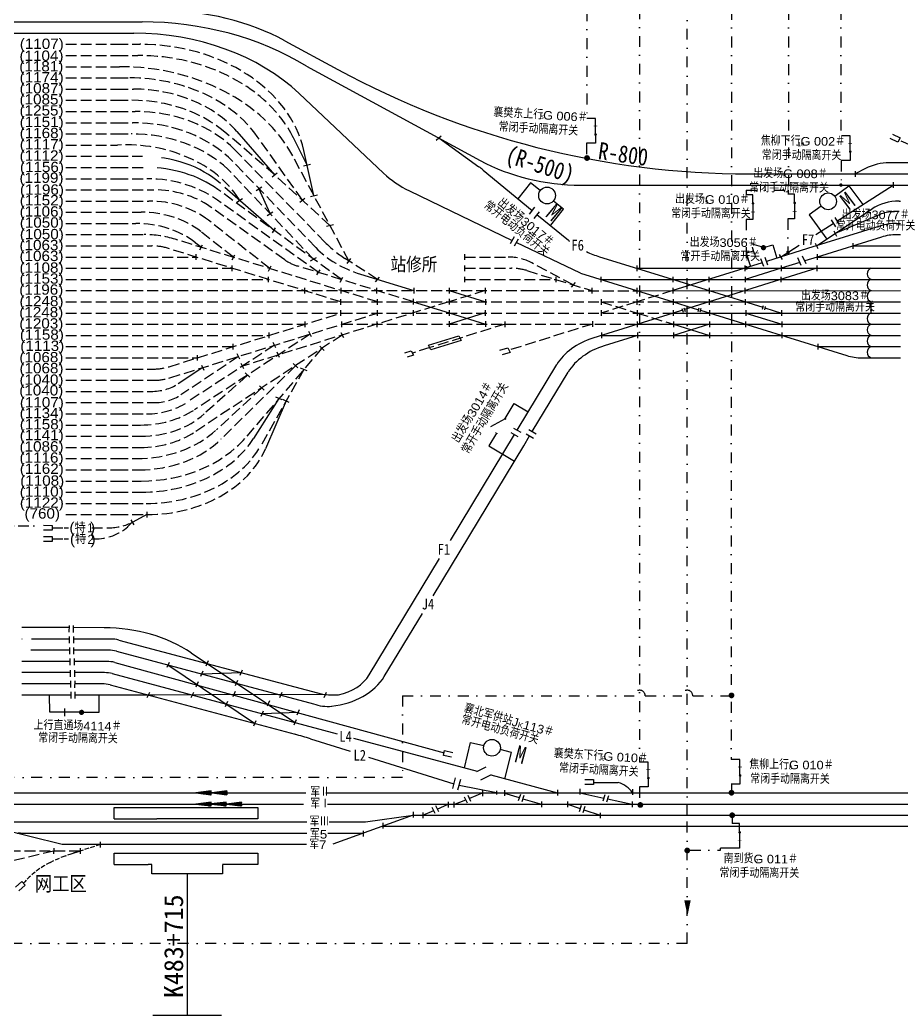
# Model space of a CAD drawing. Extents: x 3783 to 6106, y -2935 to -2515.
# Drawn here: x 4229.8 to 4392.1, y -2839.9 to -2656.8 of the extents above; entities that cross this region are included whole.
import ezdxf
from ezdxf.enums import TextEntityAlignment as Align

# ---------------------------------------------------------------- set-up
doc = ezdxf.new("R2010")
doc.units = 0
doc.header["$MEASUREMENT"] = 0
doc.linetypes.add('DHX3', pattern=[5, 2, -1.5, 0, -1.5])
doc.linetypes.add('XX', pattern=[5.5, 4, -1.5])
doc.layers.get('0').update_dxf_attribs({"linetype": 'CONTINUOUS'})
for name, color, linetype in [('1', 1, 'CONTINUOUS'), ('2', 7, 'CONTINUOUS'), ('E_既有线路', 3, 'CONTINUOUS'), ('LAYER1', 1, 'CONTINUOUS'), ('ZC_站场', 7, 'CONTINUOUS'), ('初期', 1, 'CONTINUOUS'), ('字', 9, 'CONTINUOUS'), ('设计线', 1, 'CONTINUOUS')]:
    doc.layers.add(name, color=color, linetype=linetype)
doc.styles.add('pyf', font='rs9.shx', dxfattribs={"width": 0.7, "height": 1.2, "bigfont": 'hztxt.shx'})
doc.styles.get("Standard").update_dxf_attribs({"font": 'SimSun.ttf', "width": 0.8, "height": 2.5})
doc.styles.add('WY', font='SimSun.ttf', dxfattribs={"height": 5})

# ---------------------------------------------------------------- blocks, each defined once
blk = doc.blocks.new('CD')
for p, q in [((0, -0.38), (0, 0.38)), ((0, 0.38), (1.03, 0.37)), ((1.02, -0.4), (0, -0.38))]:
    blk.add_line(p, q)
blk = doc.blocks.new('A$C5FD02B9A')
at = {"color": 40}
for p, q in [((3.2, 10.85), (1.6, 10.85)), ((3.2, 9.49), (3.2, 10.85)), ((3.2, 7.94), (3.2, 9.47)), ((3.2, 7.92), (3.2, 6.3)), ((3.2, 6.3), (1.57, 6.3))]:
    blk.add_line(p, q, dxfattribs=at)
at = {"color": 40, "const_width": 0.12}
for points in [[(3.21, 9.48), (2.85, 9.48)], [(3.21, 9.48), (3.57, 9.48)]]:
    blk.add_lwpolyline(points, dxfattribs=at)
at = {"color": 40, "const_width": 0.24}
blk.add_lwpolyline([(3.22, 7.8, -1), (3.22, 8.04, -1)], format="xyb", close=True, dxfattribs=at)

msp = doc.modelspace()

# ---------------------------------------------------------------- hatches: boundary and pattern name
h = msp.add_hatch()
h.set_pattern_fill('ANSI38', color=256, scale=0.158523, angle=98.3454, style=0)
h.set_pattern_definition([(224.7591, (4264.355984, -2801.036926), (0.01395252, -0.01407036), []), (314.7591, (4264.355984, -2801.036926), (0.0419754, -0.01418819), [0.04953835, -0.029723])])
h.paths.add_polyline_path([(4262.22, -2801.03), (4265, -2801.39), (4265, -2800.69)])
h = msp.add_hatch()
h.set_pattern_fill('ANSI38', color=256, scale=0.158523, angle=98.3454, style=0)
h.set_pattern_definition([(224.7591, (4267.137665, -2801.023224), (0.01395252, -0.01407036), []), (314.7591, (4267.137665, -2801.023224), (0.0419754, -0.01418819), [0.04953835, -0.029723])])
h.paths.add_polyline_path([(4265, -2801.01), (4267.78, -2801.38), (4267.78, -2800.68)])
h = msp.add_hatch()
h.set_pattern_fill('ANSI38', color=256, scale=0.158523, angle=98.3454, style=0)
h.set_pattern_definition([(224.7591, (4269.967797, -2801.035448), (0.01395252, -0.01407036), []), (314.7591, (4269.967797, -2801.035448), (0.0419754, -0.01418819), [0.04953835, -0.029723])])
h.paths.add_polyline_path([(4267.83, -2801.03), (4270.61, -2801.39), (4270.61, -2800.69)])
at = {"layer": '初期'}
h = msp.add_hatch(dxfattribs=at)
h.set_pattern_fill('ANSI38', color=1, scale=0.158523, angle=98.3454, style=0)
h.set_pattern_definition([(224.7591, (4264.355984, -2798.972158), (0.01395252, -0.01407036), []), (314.7591, (4264.355984, -2798.972158), (0.0419754, -0.01418819), [0.04953835, -0.029723])])
h.paths.add_polyline_path([(4262.22, -2798.96), (4265, -2799.33), (4265, -2798.62)])
h = msp.add_hatch(dxfattribs=at)
h.set_pattern_fill('ANSI38', color=1, scale=0.158523, angle=98.3454, style=0)
h.set_pattern_definition([(224.7591, (4267.278195, -2798.971984), (0.01395252, -0.01407036), []), (314.7591, (4267.278195, -2798.971984), (0.0419754, -0.01418819), [0.04953835, -0.029723])])
h.paths.add_polyline_path([(4265.14, -2798.96), (4267.92, -2799.32), (4267.92, -2798.62)])

# ---------------------------------------------------------------- linework, layer by layer
at = {"color": 11}
for p, q in [((4222.2, -2659.18), (4236.61, -2659.18)), ((4236.61, -2659.18), (4250.77, -2659.18)), ((4281.23, -2670.32), (4296.74, -2684.95)), ((4301.51, -2688.21), (4320.39, -2697.33))]:
    msp.add_line(p, q, dxfattribs=at)
at = {"linetype": 'XX', "ltscale": 0.5}
for p, q in [((4238.28, -2661.24), (4247.77, -2661.24)), ((4247.77, -2661.24), (4251.91, -2661.24)), ((4238.28, -2663.3), (4247.77, -2663.3)), ((4247.77, -2663.3), (4251.56, -2663.3)), ((4238.28, -2665.37), (4248.18, -2665.37)), ((4238.28, -2667.43), (4247.77, -2667.43)), ((4247.77, -2667.43), (4249.98, -2667.43)), ((4238.28, -2669.49), (4247.77, -2669.49)), ((4247.77, -2669.49), (4250.71, -2669.49)), ((4238.28, -2671.55), (4247.77, -2671.55)), ((4247.77, -2671.55), (4250.46, -2671.55)), ((4238.28, -2673.61), (4247.77, -2673.61)), ((4247.77, -2673.61), (4251.04, -2673.61)), ((4238.28, -2675.67), (4247.77, -2675.67)), ((4247.77, -2675.67), (4250.58, -2675.67)), ((4238.28, -2677.73), (4247.77, -2677.73)), ((4247.77, -2677.73), (4250.31, -2677.73)), ((4276.72, -2685.26), (4267.54, -2677.4)), ((4281.8, -2689.92), (4273.51, -2678.19)), ((4398.88, -2682.02), (4391.56, -2678.85)), ((4238.28, -2679.79), (4247.77, -2679.79)), ((4286.01, -2697.69), (4269.4, -2680.67)), ((4238.28, -2681.85), (4247.77, -2681.85)), ((4247.77, -2681.85), (4252.37, -2681.85)), ((4290.37, -2701.11), (4280.03, -2681.78)), ((4238.28, -2683.91), (4247.77, -2683.91)), ((4247.77, -2683.91), (4253.09, -2683.91)), ((4283.85, -2700.78), (4268.14, -2684.27)), ((4284.26, -2698.63), (4269.03, -2682.81)), ((4238.28, -2685.97), (4247.77, -2685.97)), ((4247.77, -2685.97), (4253.17, -2685.97)), ((4286.88, -2694.57), (4276.72, -2685.26)), ((4289.01, -2704.54), (4266.25, -2687.94)), ((4238.28, -2688.03), (4247.77, -2688.03)), ((4247.77, -2688.03), (4254.48, -2688.03)), ((4238.28, -2690.09), (4247.77, -2690.09)), ((4247.77, -2690.09), (4253.58, -2690.09)), ((4278.58, -2700.9), (4264.87, -2691.15)), ((4284.78, -2703.23), (4266.89, -2690.43)), ((4238.28, -2692.15), (4247.77, -2692.15)), ((4247.77, -2692.15), (4252.16, -2692.15)), ((4238.28, -2694.21), (4247.77, -2694.21)), ((4247.77, -2694.21), (4251.17, -2694.21)), ((4275.81, -2702.5), (4264.53, -2693.63)), ((4238.28, -2696.27), (4247.77, -2696.27)), ((4247.77, -2696.27), (4252.76, -2696.27)), ((4295.67, -2708.65), (4258.42, -2697.12)), ((4269.13, -2700.44), (4263.1, -2695.69)), ((4238.28, -2698.33), (4247.77, -2698.33)), ((4247.77, -2698.33), (4254.11, -2698.33)), ((4288.9, -2708.64), (4256.97, -2698.76)), ((4263.19, -2698.6), (4262.11, -2697.75)), ((4262.94, -2699.08), (4263.44, -2698.12)), ((4238.28, -2700.39), (4247.77, -2700.39)), ((4247.77, -2700.39), (4262.25, -2700.39)), ((4262.25, -2700.91), (4262.25, -2699.88)), ((4283.32, -2701.1), (4284.38, -2700.46)), ((4295.63, -2704.5), (4289.63, -2700.63)), ((4311.66, -2700.39), (4319.64, -2700.39)), ((4238.28, -2702.45), (4247.77, -2702.45)), ((4247.77, -2702.45), (4268.91, -2702.45)), ((4302.23, -2708.63), (4280.91, -2702.03)), ((4311.66, -2702.45), (4320.27, -2702.45)), ((4331.63, -2705.51), (4324, -2701.44)), ((4284.47, -2703.69), (4285.08, -2702.77)), ((4288.74, -2705.01), (4289.28, -2704.07)), ((4323.12, -2702.88), (4335.07, -2706.57)), ((4238.28, -2704.51), (4247.77, -2704.51)), ((4247.77, -2704.51), (4275.57, -2704.51)), ((4288.96, -2707.09), (4288.96, -2706.06)), ((4311.66, -2704.51), (4328.41, -2704.51)), ((4238.28, -2706.57), (4247.77, -2706.57)), ((4247.77, -2706.57), (4323.36, -2706.57)), ((4288.9, -2709.16), (4288.9, -2708.12)), ((4315.43, -2706.57), (4308.82, -2708.63)), ((4323.36, -2706.57), (4343.37, -2706.58)), ((4349.98, -2706.57), (4343.37, -2708.63)), ((4238.28, -2708.63), (4247.77, -2708.63)), ((4247.77, -2708.63), (4323.36, -2708.63)), ((4308.79, -2708.61), (4270.78, -2720.46)), ((4323.36, -2708.63), (4350.03, -2708.63)), ((4343.37, -2708.63), (4336.77, -2710.69)), ((4336.77, -2708.63), (4343.43, -2710.69)), ((4238.28, -2710.69), (4247.77, -2710.69)), ((4247.77, -2710.69), (4323.36, -2710.69)), ((4257.28, -2720.56), (4288.9, -2710.7)), ((4257.42, -2722.62), (4295.65, -2710.7)), ((4288.9, -2711.21), (4288.9, -2710.18)), ((4323.36, -2710.69), (4350.03, -2710.69)), ((4343.43, -2710.69), (4350.09, -2712.75)), ((4238.28, -2712.75), (4247.77, -2712.75)), ((4247.77, -2712.75), (4282.31, -2712.75)), ((4289.07, -2713.27), (4289.07, -2712.24)), ((4289.07, -2712.75), (4319.12, -2712.72)), ((4319.12, -2712.72), (4305.23, -2717.06)), ((4319.12, -2712.72), (4343.43, -2712.75)), ((4335.18, -2712.72), (4319.81, -2717.52)), ((4238.28, -2714.81), (4247.77, -2714.81)), ((4247.77, -2714.81), (4275.71, -2714.81)), ((4283.25, -2714.57), (4261.93, -2728.5)), ((4289.12, -2714.74), (4261.98, -2732.59)), ((4288.87, -2714.26), (4289.37, -2715.22)), ((4238.28, -2716.87), (4247.77, -2716.87)), ((4247.77, -2716.87), (4269.1, -2716.87)), ((4276.66, -2716.62), (4260.56, -2727.14)), ((4285.41, -2717.18), (4271.3, -2733.66)), ((4305.23, -2717.06), (4302.06, -2718.05)), ((4318.13, -2717.54), (4319.6, -2717.1)), ((4319.6, -2717.1), (4320.03, -2717.94)), ((4238.28, -2718.94), (4247.77, -2718.94)), ((4247.77, -2718.94), (4262.5, -2718.94)), ((4270.06, -2718.68), (4259.47, -2725.74)), ((4320.03, -2717.94), (4318.56, -2718.38)), ((4280.53, -2720.39), (4266.9, -2733.86)), ((4238.28, -2721), (4247.77, -2721)), ((4247.77, -2721), (4254.55, -2721)), ((4271.7, -2722.11), (4263.74, -2729.25)), ((4282.07, -2721.09), (4274.15, -2735.1)), ((4238.28, -2723.06), (4247.77, -2723.06)), ((4247.77, -2723.06), (4254.55, -2723.06)), ((4274.33, -2724.47), (4265.99, -2732.18)), ((4238.28, -2725.12), (4247.77, -2725.12)), ((4247.77, -2725.12), (4253.97, -2725.12)), ((4238.28, -2727.18), (4247.77, -2727.18)), ((4247.77, -2727.18), (4254.46, -2727.18)), ((4238.28, -2729.24), (4247.77, -2729.24)), ((4247.77, -2729.24), (4253.13, -2729.24)), ((4238.28, -2731.3), (4247.77, -2731.3)), ((4247.77, -2731.3), (4252.02, -2731.3)), ((4238.28, -2733.36), (4247.77, -2733.36)), ((4247.77, -2733.36), (4252.12, -2733.36)), ((4238.28, -2735.42), (4247.77, -2735.42)), ((4247.77, -2735.42), (4252.03, -2735.42)), ((4238.28, -2737.48), (4247.77, -2737.48)), ((4247.77, -2737.48), (4251.29, -2737.48)), ((4238.28, -2739.54), (4247.77, -2739.54)), ((4247.77, -2739.54), (4251.8, -2739.54)), ((4238.28, -2741.6), (4247.77, -2741.6)), ((4247.77, -2741.6), (4252.13, -2741.6)), ((4238.28, -2743.66), (4247.77, -2743.66)), ((4247.77, -2743.66), (4252.21, -2743.66)), ((4238.28, -2745.72), (4247.77, -2745.72)), ((4247.77, -2745.72), (4253.09, -2745.72)), ((4238.28, -2747.78), (4247.77, -2747.78)), ((4247.77, -2747.78), (4253.22, -2747.78)), ((4221.26, -2749.84), (4232.54, -2749.84)), ((4235.76, -2750.2), (4237.95, -2750.2)), ((4237.95, -2750.2), (4238.8, -2750.2)), ((4243.05, -2750.2), (4246.14, -2750.2)), ((4235.76, -2752.26), (4237.95, -2752.26)), ((4237.95, -2752.26), (4238.8, -2752.26)), ((4240.93, -2809.68), (4226.22, -2809.68)), ((4236.04, -2809.68), (4226.38, -2812.01)), ((4240.93, -2809.68), (4237.38, -2810.84))]:
    msp.add_line(p, q, dxfattribs=at)
at = {"linetype": 'XX', "ltscale": 3}
for p, q in [((4276.72, -2685.26), (4269.78, -2677.3)), ((4282.67, -2683.47), (4280.11, -2678.36)), ((4276.26, -2685.64), (4277.18, -2684.89)), ((4276.59, -2695.48), (4266.76, -2686.86)), ((4273.3, -2688.12), (4274.35, -2687.48)), ((4275.87, -2692.39), (4273.82, -2687.8)), ((4269.76, -2690.27), (4270.81, -2689.64)), ((4270.29, -2689.96), (4270.1, -2689.66)), ((4281.34, -2690.29), (4282.26, -2689.54)), ((4275.32, -2692.72), (4276.38, -2692.09)), ((4276.28, -2695.94), (4276.89, -2695.02)), ((4268.88, -2700.92), (4269.38, -2699.96)), ((4268.91, -2702.97), (4268.91, -2701.94)), ((4275.55, -2702.98), (4276.06, -2702.02)), ((4275.57, -2705.03), (4275.57, -2704)), ((4282.23, -2707.09), (4282.23, -2706.06)), ((4302.18, -2708.61), (4308.84, -2710.67)), ((4282.3, -2713.28), (4282.3, -2712.24)), ((4275.71, -2715.33), (4275.71, -2714.3)), ((4283.5, -2715.05), (4283, -2714.09)), ((4269.1, -2717.39), (4269.1, -2716.36)), ((4276.92, -2717.1), (4276.41, -2716.14)), ((4285.83, -2717.58), (4284.99, -2716.78)), ((4262.5, -2719.45), (4262.5, -2718.42)), ((4270.31, -2719.16), (4269.81, -2718.2)), ((4277.6, -2718.89), (4277.15, -2717.92)), ((4263.47, -2720.74), (4258.93, -2723.71)), ((4263.73, -2721.29), (4263.28, -2720.32)), ((4271.01, -2720.95), (4270.56, -2719.98)), ((4280.96, -2720.79), (4280.11, -2719.99)), ((4282.67, -2721.32), (4281.46, -2720.86)), ((4272.13, -2722.51), (4271.28, -2721.71)), ((4274.75, -2724.87), (4273.9, -2724.07)), ((4277.5, -2726.42), (4272.84, -2733.75)), ((4278.07, -2726.69), (4276.92, -2726.15)), ((4278.81, -2726.86), (4275.01, -2735.67)), ((4279.38, -2727.12), (4278.23, -2726.59)), ((4253.22, -2747.77), (4250.61, -2749.14))]:
    msp.add_line(p, q, dxfattribs=at)
for p, q in [((4306.43, -2678.86), (4307.35, -2678.11)), ((4391.37, -2679.25), (4389.95, -2678.57)), ((4390.35, -2677.76), (4391.76, -2678.44)), ((4391.76, -2678.44), (4391.37, -2679.25)), ((4283.94, -2689.08), (4282.07, -2680.78)), ((4282.03, -2683.62), (4283.32, -2683.32)), ((4383.49, -2684.57), (4383.49, -2685.6)), ((4390.53, -2686.63), (4390.53, -2687.66)), ((4283.3, -2689.23), (4284.58, -2688.92)), ((4286.23, -2694.72), (4287.52, -2694.42)), ((4379.59, -2695.56), (4380.09, -2696.52)), ((4376.15, -2697.85), (4376.65, -2698.81)), ((4383.11, -2697.81), (4383.11, -2698.85)), ((4290.02, -2701.55), (4290.73, -2700.67)), ((4311.66, -2699.88), (4311.66, -2700.91)), ((4369.54, -2699.91), (4370.05, -2700.87)), ((4376.5, -2699.88), (4376.5, -2700.91)), ((4311.66, -2701.94), (4311.66, -2702.97)), ((4343.32, -2701.94), (4343.32, -2702.97)), ((4363.19, -2701.94), (4363.19, -2702.97)), ((4369.9, -2701.94), (4369.9, -2702.97)), ((4376.45, -2701.94), (4376.45, -2702.97)), ((4292.49, -2703.53), (4302.34, -2706.57)), ((4295.27, -2704.93), (4295.98, -2704.06)), ((4311.66, -2704), (4311.66, -2705.03)), ((4328.41, -2704), (4328.41, -2705.03)), ((4336.72, -2704), (4336.72, -2705.03)), ((4349.98, -2704), (4349.98, -2705.03)), ((4356.58, -2704), (4356.58, -2705.03)), ((4363.29, -2704), (4363.29, -2705.03)), ((4369.85, -2704), (4369.85, -2705.03)), ((4295.52, -2707.07), (4295.52, -2706.04)), ((4302.34, -2706.06), (4302.34, -2707.09)), ((4308.84, -2706.06), (4308.84, -2707.1)), ((4315.43, -2706.06), (4315.43, -2707.09)), ((4332.02, -2705.09), (4331.24, -2705.93)), ((4335.07, -2706.06), (4335.07, -2707.09)), ((4343.37, -2706.06), (4343.37, -2707.1)), ((4349.98, -2706.06), (4349.98, -2707.09)), ((4356.64, -2706.06), (4356.64, -2707.09)), ((4363.24, -2706.06), (4363.24, -2707.09)), ((4295.62, -2709.15), (4295.62, -2708.12)), ((4302.18, -2708.1), (4302.18, -2709.13)), ((4308.79, -2708.09), (4308.79, -2709.12)), ((4308.82, -2706.57), (4315.48, -2708.63)), ((4315.48, -2708.12), (4315.48, -2709.15)), ((4336.77, -2708.12), (4336.77, -2709.16)), ((4343.37, -2708.12), (4343.37, -2709.15)), ((4350.03, -2708.12), (4350.03, -2709.15)), ((4356.64, -2708.12), (4356.64, -2709.15)), ((4363.3, -2708.12), (4363.3, -2709.15)), ((4295.65, -2711.21), (4295.65, -2710.18)), ((4302.18, -2710.15), (4302.18, -2711.19)), ((4315.43, -2710.66), (4308.82, -2712.72)), ((4308.82, -2710.66), (4315.48, -2712.72)), ((4308.84, -2710.15), (4308.84, -2711.19)), ((4315.43, -2710.15), (4315.43, -2711.18)), ((4336.77, -2710.18), (4336.77, -2711.21)), ((4343.43, -2710.18), (4343.43, -2711.21)), ((4350.03, -2710.18), (4350.03, -2711.21)), ((4356.69, -2710.18), (4356.69, -2711.21)), ((4363.39, -2710.18), (4363.39, -2711.21)), ((4369.95, -2710.18), (4369.95, -2711.21)), ((4295.57, -2713.28), (4295.57, -2712.24)), ((4308.82, -2712.21), (4308.82, -2713.24)), ((4315.48, -2712.21), (4315.48, -2713.24)), ((4319.03, -2712.24), (4319.03, -2713.27)), ((4335.18, -2712.21), (4335.18, -2713.24)), ((4343.43, -2712.24), (4343.43, -2713.27)), ((4350.09, -2712.24), (4350.09, -2713.27)), ((4356.69, -2712.24), (4356.69, -2713.27)), ((4363.35, -2712.24), (4363.35, -2713.27)), ((4370.04, -2712.23), (4370.04, -2713.26)), ((4305, -2716.61), (4310.62, -2714.89)), ((4310.62, -2714.89), (4311.05, -2715.72)), ((4336.82, -2714.3), (4336.82, -2715.33)), ((4343.44, -2714.3), (4343.44, -2715.33)), ((4350.09, -2714.3), (4350.09, -2715.33)), ((4356.74, -2714.3), (4356.74, -2715.33)), ((4370.01, -2714.3), (4370.01, -2715.33)), ((4305.43, -2717.45), (4305, -2716.61)), ((4311.05, -2715.72), (4305.43, -2717.45)), ((4376.67, -2716.36), (4376.67, -2717.39)), ((4300.64, -2718.01), (4301.84, -2717.64)), ((4302.27, -2718.45), (4301.07, -2718.83)), ((4301.84, -2717.64), (4302.27, -2718.45)), ((4320.82, -2733.06), (4320.83, -2733.04)), ((4253.22, -2747.26), (4253.22, -2748.29)), ((4250.52, -2749.19), (4249.66, -2750)), ((4250.27, -2748.71), (4250.77, -2749.66)), ((4243.05, -2752.26), (4243.5, -2752.26)), ((4230.27, -2770.67), (4230.22, -2770.67)), ((4231.51, -2774.79), (4230.22, -2774.79)), ((4257.3, -2774.96), (4256.86, -2775.93)), ((4264.5, -2774.71), (4264.06, -2775.69)), ((4233.97, -2776.85), (4230.22, -2776.85)), ((4263.5, -2776.61), (4263.06, -2777.58)), ((4270.75, -2776.38), (4270.31, -2777.35)), ((4233.97, -2778.91), (4230.22, -2778.91)), ((4262.63, -2778.54), (4262.19, -2779.52)), ((4269.88, -2778.31), (4269.44, -2779.28)), ((4233.97, -2780.97), (4230.22, -2780.97)), ((4253.65, -2780.48), (4253.21, -2781.46)), ((4261.75, -2780.48), (4261.31, -2781.46)), ((4269.45, -2780.35), (4269.01, -2781.33)), ((4278.03, -2780.48), (4277.58, -2781.46)), ((4286.2, -2780.48), (4285.76, -2781.46)), ((4268.04, -2782.17), (4267.6, -2783.14)), ((4275.78, -2782.07), (4275.34, -2783.05)), ((4274.61, -2783.92), (4274.17, -2784.9)), ((4281.2, -2783.72), (4280.76, -2784.69)), ((4273.26, -2785.73), (4272.82, -2786.7)), ((4280.68, -2785.54), (4280.23, -2786.52)), ((4314.97, -2798.53), (4314.97, -2799.56)), ((4317.51, -2798.62), (4317.51, -2799.28)), ((4319, -2798.5), (4319, -2799.53)), ((4328.75, -2798.44), (4328.75, -2799.48)), ((4332.86, -2798.26), (4332.86, -2799.29)), ((4342.57, -2798.32), (4342.57, -2799.35)), ((4243.95, -2801.03), (4256.52, -2801.03)), ((4265, -2800.69), (4262.22, -2801.03)), ((4262.22, -2801.03), (4265, -2801.39)), ((4262.22, -2801.03), (4265, -2801.04)), ((4267.78, -2800.68), (4265, -2801.01)), ((4265, -2801.39), (4265, -2800.69)), ((4265, -2801.01), (4267.78, -2801.38)), ((4265, -2801.01), (4267.78, -2801.03)), ((4267.78, -2801.38), (4267.78, -2800.68)), ((4270.61, -2800.69), (4267.83, -2801.03)), ((4267.83, -2801.03), (4270.61, -2801.39)), ((4267.83, -2801.03), (4270.61, -2801.04)), ((4270.61, -2801.39), (4270.61, -2800.69)), ((4308.65, -2800.64), (4308.65, -2801.67)), ((4309.69, -2800.65), (4309.69, -2801.68)), ((4312.5, -2799.98), (4312.59, -2799.95)), ((4325.78, -2800.56), (4325.78, -2801.6)), ((4342.51, -2800.59), (4342.51, -2801.62)), ((4247.16, -2803.75), (4247.16, -2801.67)), ((4255.03, -2801.67), (4273.59, -2801.67)), ((4273.59, -2801.67), (4273.59, -2803.75)), ((4302.2, -2802.48), (4302.2, -2803.51)), ((4303.94, -2802.59), (4303.94, -2803.62)), ((4336.62, -2802.62), (4336.62, -2803.66)), ((4273.59, -2803.75), (4255.03, -2803.75)), ((4296.62, -2804.49), (4296.62, -2805.52)), ((4243.95, -2806.38), (4266.48, -2806.38)), ((4293.01, -2805.98), (4293.01, -2807.01)), ((4244.6, -2807.97), (4244.6, -2809)), ((4236.06, -2809.17), (4236.02, -2810.2)), ((4240.95, -2809.17), (4240.9, -2810.2)), ((4247.16, -2812.16), (4247.16, -2810.08)), ((4255.03, -2810.08), (4273.59, -2810.08)), ((4273.59, -2810.08), (4273.59, -2812.16)), ((4254.12, -2812.15), (4253.43, -2812.15)), ((4254.13, -2813.85), (4254.13, -2812.16)), ((4273.59, -2812.16), (4267.13, -2812.16)), ((4267.13, -2812.21), (4267.13, -2813.85)), ((4267.13, -2813.85), (4254.13, -2813.85)), ((4260.63, -2813.85), (4260.63, -2839.86)), ((4229.01, -2816.31), (4230.18, -2815.26)), ((4230.78, -2815.94), (4229.61, -2816.99)), ((4230.18, -2815.26), (4230.78, -2815.94)), ((4254.32, -2839.86), (4266.94, -2839.86))]:
    msp.add_line(p, q)
at = {"color": 40}
for p, q in [((4323.77, -2686.73), (4321.42, -2689.68)), ((4325.57, -2688.16), (4323.77, -2686.73)), ((4379.75, -2689.19), (4382.37, -2687.27)), ((4382.37, -2687.27), (4384.91, -2690.74)), ((4364.69, -2688.92), (4363.47, -2688.92)), ((4364.69, -2690.53), (4364.69, -2688.92)), ((4372.37, -2688.82), (4371.15, -2688.82)), ((4372.37, -2690.43), (4372.37, -2688.82)), ((4327.49, -2694.54), (4329.86, -2691.57)), ((4329.86, -2691.57), (4327.98, -2690.08)), ((4364.69, -2690.55), (4364.69, -2692.09)), ((4372.37, -2690.45), (4372.37, -2691.99)), ((4377.27, -2691.02), (4375.04, -2692.65)), ((4364.69, -2693.47), (4363.47, -2693.47)), ((4364.69, -2692.11), (4364.69, -2693.47)), ((4372.37, -2693.36), (4371.15, -2693.36)), ((4372.37, -2692.01), (4372.37, -2693.36)), ((4375.04, -2692.65), (4378.29, -2697.07)), ((4366.69, -2698.66), (4364.54, -2698.03)), ((4366.73, -2698.65), (4368.34, -2698.15)), ((4368.34, -2698.15), (4369.11, -2700.61)), ((4364.78, -2699.28), (4363.47, -2699.69)), ((4363.47, -2699.69), (4364.23, -2702.13)), ((4235.33, -2784.14), (4235.31, -2780.97)), ((4244.42, -2784.1), (4244.4, -2780.96)), ((4238.04, -2784.13), (4235.33, -2784.14)), ((4241.15, -2784.12), (4238.08, -2784.13)), ((4241.19, -2784.12), (4244.42, -2784.1)), ((4312.66, -2789.72), (4311.57, -2794.36)), ((4315.19, -2790.32), (4312.72, -2789.74)), ((4320.29, -2791.52), (4318.19, -2791.02)), ((4319.08, -2796.4), (4320.29, -2791.52)), ((4313.91, -2795.03), (4315.63, -2794.17)), ((4345.44, -2793.33), (4343.84, -2793.33)), ((4345.44, -2794.68), (4345.44, -2793.33)), ((4362.32, -2792.85), (4360.72, -2792.85)), ((4362.32, -2794.2), (4362.32, -2792.85)), ((4362.32, -2795.76), (4362.32, -2794.22)), ((4314.64, -2796.6), (4316.61, -2795.62)), ((4345.44, -2796.24), (4345.44, -2794.7)), ((4362.32, -2795.78), (4362.32, -2797.39)), ((4345.44, -2797.87), (4343.81, -2797.87)), ((4345.44, -2796.26), (4345.44, -2797.87)), ((4362.32, -2797.39), (4360.69, -2797.39)), ((4330.59, -2800.56), (4330.59, -2801.6)), ((4362.25, -2804.63), (4360.86, -2804.63)), ((4362.25, -2806.25), (4362.25, -2804.63)), ((4362.25, -2806.27), (4362.25, -2807.8)), ((4362.25, -2807.82), (4362.25, -2809.18)), ((4362.25, -2809.18), (4358.75, -2809.18))]:
    msp.add_line(p, q, dxfattribs=at)
at = {"color": 0, "ltscale": 0.5}
for p, q in [((4324.51, -2691.22), (4323.55, -2692.47)), ((4325.37, -2692.04), (4324.42, -2693.29)), ((4351.64, -2709.88), (4351.85, -2710.53)), ((4352, -2709.73), (4352.21, -2710.38)), ((4354.74, -2709.8), (4354.58, -2710.47)), ((4355.13, -2709.87), (4354.96, -2710.54)), ((4366.58, -2709.39), (4366.41, -2710.05)), ((4366.96, -2709.46), (4366.8, -2710.13))]:
    msp.add_line(p, q, dxfattribs=at)
at = {"color": 147}
for p, q in [((4376.4, -2698.33), (4386.62, -2691.52)), ((4391.61, -2690.09), (4391.83, -2690.09)), ((4324.96, -2692.58), (4330.74, -2697.3)), ((4388.23, -2692.47), (4379.84, -2696.04)), ((4391.61, -2692.03), (4391.1, -2692.03)), ((4388.23, -2694.64), (4374.76, -2698.84)), ((4376.28, -2696.25), (4379.49, -2694.2)), ((4391.1, -2694.21), (4391.83, -2694.21)), ((4388.33, -2696.7), (4376.5, -2700.39)), ((4391.2, -2696.27), (4391.83, -2696.27)), ((4332.96, -2703.35), (4321.17, -2697.7)), ((4374.76, -2698.84), (4367.18, -2701.21)), ((4369.8, -2700.39), (4373.21, -2698.21)), ((4369.8, -2700.39), (4372.81, -2698.47)), ((4383.11, -2698.33), (4391.83, -2698.33)), ((4336.49, -2700.34), (4356.64, -2706.57)), ((4376.5, -2700.39), (4374.22, -2701.1)), ((4376.5, -2700.39), (4391.83, -2700.39)), ((4343.32, -2702.45), (4391.83, -2702.45)), ((4366.41, -2701.45), (4349.98, -2706.57)), ((4376.45, -2702.45), (4356.64, -2708.63)), ((4369.9, -2702.45), (4363.29, -2704.51)), ((4373.31, -2701.39), (4369.9, -2702.45)), ((4332.96, -2703.35), (4350.03, -2708.63)), ((4336.72, -2704.51), (4391.83, -2704.51)), ((4343.37, -2706.58), (4391.83, -2706.57)), ((4356.64, -2706.57), (4366.52, -2709.63)), ((4350.03, -2708.63), (4354.68, -2710.07)), ((4350.03, -2708.63), (4391.83, -2708.63)), ((4356.64, -2708.63), (4352.1, -2710.05)), ((4366.89, -2709.75), (4369.95, -2710.69)), ((4350.03, -2710.69), (4335.25, -2715.3)), ((4351.73, -2710.16), (4350.03, -2710.69)), ((4350.03, -2710.69), (4391.83, -2710.69)), ((4355.05, -2710.19), (4381.95, -2718.51)), ((4363.39, -2710.69), (4370.04, -2712.75)), ((4343.43, -2712.75), (4391.83, -2712.75)), ((4356.69, -2712.75), (4350.09, -2714.81)), ((4350.09, -2712.75), (4356.74, -2714.81)), ((4336.82, -2714.81), (4391.83, -2714.81)), ((4343.44, -2714.81), (4337.36, -2716.71)), ((4376.67, -2716.87), (4391.83, -2716.87)), ((4384.81, -2718.94), (4391.83, -2718.94)), ((4321.32, -2732.24), (4328.62, -2720.16)), ((4324.11, -2732.5), (4330.72, -2721.57))]:
    msp.add_line(p, q, dxfattribs=at)
at = {"color": 0}
for p, q in [((4379.74, -2693.13), (4380.58, -2694.41)), ((4379.07, -2693.56), (4379.91, -2694.84)), ((4320.77, -2696.65), (4320.06, -2697.98)), ((4321.5, -2697.07), (4320.79, -2698.4)), ((4366.12, -2700.66), (4366.65, -2702.09)), ((4366.87, -2700.39), (4367.4, -2701.82)), ((4372.87, -2700.49), (4373.54, -2701.87)), ((4373.77, -2700.17), (4374.44, -2701.56)), ((4320.65, -2731.85), (4321.98, -2732.63)), ((4320.15, -2732.64), (4321.47, -2733.42)), ((4322.99, -2732.94), (4324.32, -2733.71)), ((4323.5, -2732.14), (4324.83, -2732.92)), ((4238.87, -2768.18), (4238.86, -2769.43)), ((4239.64, -2768.19), (4239.63, -2769.44)), ((4238.91, -2770.18), (4238.9, -2771.42)), ((4238.95, -2772.21), (4238.94, -2773.46)), ((4239.72, -2772.23), (4239.71, -2773.47)), ((4239.04, -2774.25), (4239.02, -2775.49)), ((4239.81, -2774.26), (4239.79, -2775.5)), ((4239.1, -2776.4), (4239.09, -2777.64)), ((4239.87, -2776.41), (4239.86, -2777.65)), ((4239.15, -2778.37), (4239.13, -2779.61)), ((4239.92, -2778.38), (4239.9, -2779.62)), ((4239.19, -2780.38), (4239.18, -2781.63)), ((4239.96, -2780.4), (4239.95, -2781.64)), ((4309.47, -2798.15), (4309.97, -2796.22)), ((4310.43, -2798.4), (4310.94, -2796.47)), ((4311.59, -2799.68), (4312.11, -2800.8)), ((4312.23, -2799.39), (4312.75, -2800.51)), ((4321.91, -2799.25), (4321.53, -2800.43)), ((4322.58, -2799.47), (4322.2, -2800.64)), ((4337.45, -2799.31), (4337.06, -2800.48)), ((4338.12, -2799.52), (4337.73, -2800.69)), ((4306.89, -2802.47), (4306.33, -2801.38)), ((4333.12, -2801.29), (4332.74, -2802.46)), ((4333.79, -2801.5), (4333.41, -2802.67)), ((4306.26, -2802.79), (4305.7, -2801.69))]:
    msp.add_line(p, q, dxfattribs=at)
at = {"color": 4, "ltscale": 0.1}
for p, q in [((4309.03, -2752.57), (4320.82, -2733.06)), ((4322.52, -2735.13), (4323.62, -2733.31)), ((4305.86, -2762.7), (4322.52, -2735.13)), ((4294.11, -2777.24), (4307.05, -2755.84)), ((4296.88, -2777.55), (4303.88, -2765.97)), ((4238.87, -2768.57), (4230.22, -2768.53)), ((4245.37, -2768.6), (4239.64, -2768.57)), ((4238.91, -2770.67), (4232, -2770.67)), ((4241.8, -2770.67), (4239.68, -2770.67)), ((4244.2, -2770.67), (4241.8, -2770.67)), ((4246.6, -2770.67), (4244.2, -2770.67)), ((4248.04, -2770.85), (4285.5, -2780.84)), ((4238.95, -2772.73), (4231.86, -2772.73)), ((4241.8, -2772.73), (4239.72, -2772.73)), ((4244.2, -2772.73), (4241.8, -2772.73)), ((4246.15, -2772.73), (4244.2, -2772.73)), ((4247.59, -2772.91), (4283.86, -2782.58)), ((4261.32, -2773.2), (4269.7, -2778.82)), ((4239.03, -2774.79), (4230.6, -2774.79)), ((4241.8, -2774.79), (4239.8, -2774.79)), ((4244.2, -2774.79), (4241.8, -2774.79)), ((4245.84, -2774.79), (4244.2, -2774.79)), ((4247.29, -2774.98), (4307.87, -2791.63)), ((4257.08, -2775.44), (4273.2, -2786.26)), ((4239.1, -2776.85), (4230.68, -2776.85)), ((4241.8, -2776.85), (4239.87, -2776.85)), ((4244.2, -2776.85), (4241.8, -2776.85)), ((4245.39, -2776.85), (4244.2, -2776.85)), ((4246.84, -2777.04), (4288.19, -2788.1)), ((4270.53, -2776.86), (4263.41, -2777.14)), ((4239.14, -2778.91), (4230.77, -2778.91)), ((4241.8, -2778.91), (4239.91, -2778.91)), ((4241.9, -2778.91), (4241.8, -2778.91)), ((4244.2, -2778.91), (4241.9, -2778.91)), ((4244.89, -2778.91), (4244.29, -2778.91)), ((4246.44, -2779.1), (4280.45, -2788.2)), ((4269.66, -2778.79), (4275.07, -2782.42)), ((4239.19, -2780.97), (4230.86, -2780.97)), ((4241.8, -2780.97), (4239.96, -2780.97)), ((4286.02, -2780.89), (4241.8, -2780.97)), ((4252.25, -2780.97), (4241.8, -2780.97)), ((4254.65, -2780.97), (4244.2, -2780.97)), ((4275.05, -2782.4), (4280.45, -2786.03)), ((4280.98, -2784.2), (4274.52, -2784.45)), ((4283.31, -2789.03), (4290.61, -2791.33)), ((4291.22, -2788.92), (4313.96, -2795)), ((4307.74, -2792.07), (4307.95, -2791.19)), ((4309.27, -2792.43), (4307.74, -2792.07)), ((4307.95, -2791.19), (4309.49, -2791.55)), ((4294, -2792.4), (4309.68, -2797.34))]:
    msp.add_line(p, q, dxfattribs=at)
at = {"color": 1}
msp.add_line((4239.68, -2770.19), (4239.67, -2771.43), dxfattribs=at)
at = {"color": 224, "ltscale": 0.1}
msp.add_line((4244.29, -2778.91), (4244.2, -2778.91), dxfattribs=at)
at = {"ltscale": 0.1}
for p, q in [((4247.16, -2801.67), (4255.03, -2801.67)), ((4247.16, -2803.75), (4255.03, -2803.75)), ((4247.16, -2810.08), (4255.03, -2810.08)), ((4247.16, -2812.16), (4253.44, -2812.16))]:
    msp.add_line(p, q, dxfattribs=at)
at = {"color": 5}
for p, q in [((4302.22, -2803.09), (4287.39, -2808.39)), ((4293.45, -2804.32), (4302.22, -2803.09)), ((4302.22, -2803.09), (4417.6, -2803.09)), ((4303.94, -2803.09), (4305.97, -2802.22)), ((4333.6, -2802.09), (4336.62, -2803.09)), ((4220.34, -2804.19), (4237.61, -2808.39)), ((4227.69, -2804.32), (4236.14, -2804.32)), ((4236.14, -2804.32), (4282.64, -2804.32)), ((4286.71, -2804.32), (4293.45, -2804.32)), ((4296.6, -2805.09), (4417.6, -2805.09)), ((4229.35, -2806.38), (4236.14, -2806.38)), ((4236.14, -2806.38), (4278.95, -2806.38)), ((4263.86, -2806.38), (4282.64, -2806.38)), ((4286.49, -2806.38), (4293, -2806.38)), ((4237.61, -2808.39), (4282.54, -2808.39))]:
    msp.add_line(p, q, dxfattribs=at)
at = {"linetype": 'XX', "ltscale": 0.2}
for p in [(4244.6, -2808.49), (4235.38, -2811.78)]:
    msp.add_line(p, (4237.38, -2810.84), dxfattribs=at)
at = {"color": 2, "ltscale": 0.5, "const_width": 0.528}
for points in [[(4333.91, -2682.17, 1), (4334.44, -2682.17, 1)], [(4360.49, -2781.04, 1), (4361.02, -2781.04, 1)], [(4360.49, -2798.95, 1), (4361.02, -2798.95, 1)], [(4343.72, -2801.2, 1), (4344.25, -2801.2, 1)], [(4360.62, -2803.09, 1), (4361.15, -2803.09, 1)], [(4352.35, -2809.57, 1), (4352.88, -2809.57, 1)]]:
    msp.add_lwpolyline(points, format="xyb", close=True, dxfattribs=at)
at = {"color": 40}
for points, const_width in [([(4364.71, -2690.41, 1), (4364.71, -2690.65, 1)], 0.24), ([(4372.39, -2690.31, 1), (4372.39, -2690.55, 1)], 0.24), ([(4366.86, -2698.59, -1), (4366.4, -2698.74, -1)], 0.48), ([(4241.43, -2784.16, 1), (4240.95, -2784.16, 1)], 0.48), ([(4345.46, -2796.38, -1), (4345.46, -2796.14, -1)], 0.24), ([(4362.34, -2795.9, -1), (4362.34, -2795.66, -1)], 0.24), ([(4362.27, -2806.13, 1), (4362.27, -2806.37, 1)], 0.24)]:
    msp.add_lwpolyline(points, format="xyb", close=True, dxfattribs=dict(at, const_width=const_width))
for points, const_width in [([(4364.7, -2692.09), (4364.34, -2692.09)], 0.12), ([(4364.7, -2692.09), (4365.06, -2692.09)], 0.12), ([(4372.38, -2691.99), (4372.02, -2691.99)], 0.12), ([(4372.38, -2691.99), (4372.74, -2691.99)], 0.12), ([(4364.8, -2699.24), (4364.58, -2698.56)], 0.24), ([(4364.8, -2699.24), (4365.01, -2699.93)], 0.24), ([(4238.07, -2784.15), (4238.07, -2783.43)], 0.24), ([(4238.07, -2784.15), (4238.08, -2784.87)], 0.24), ([(4362.33, -2794.22), (4361.97, -2794.22)], 0.12), ([(4362.33, -2794.22), (4362.69, -2794.22)], 0.12), ([(4345.45, -2794.7), (4345.09, -2794.7)], 0.12), ([(4345.45, -2794.7), (4345.81, -2794.7)], 0.12), ([(4362.25, -2807.8), (4361.89, -2807.8)], 0.12), ([(4362.25, -2807.8), (4362.61, -2807.8)], 0.12)]:
    msp.add_lwpolyline(points, dxfattribs=dict(at, const_width=const_width))
at = {"color": 1, "linetype": 'DHX3', "ltscale": 4}
msp.add_lwpolyline([(4352.66, -2821.59, 0, 1.19, 0), (4352.66, -2818.72, 1.19, 1.19, 0)], format="xyseb", dxfattribs=at)
at = {"color": 40}
for centre in [(4326.82, -2689.06), (4378.53, -2690.14), (4316.69, -2790.67)]:
    msp.add_circle(centre, 1.54, dxfattribs=at)
at = {"color": 11}
for centre, major_axis, start_param, end_param in [((4250.77, -2689.41), (-39.29, 0), 3.825269, 4.712389), ((4311.97, -2675.41), (-19.65, 0), 0.683677, 1.009864)]:
    msp.add_ellipse(centre, major_axis=major_axis, ratio=0.769231, start_param=start_param, end_param=end_param, dxfattribs=at)
at = {"linetype": 'XX', "ltscale": 0.5}
for centre, major_axis, ratio, start_param, end_param in [((4251.91, -2684.79), (-30.61, 0), 0.769231, 3.312989, 4.712389), ((4251.56, -2686.85), (30.61, 0), 0.769231, 0.368764, 1.570796), ((4248.18, -2691.86), (-34.44, 0), 0.769231, 3.531949, 4.712389), ((4249.98, -2688.03), (-26.78, 0), 0.769231, 3.63959, 4.712389), ((4250.71, -2687.15), (-22.96, 0), 0.769231, 3.732754, 4.712389), ((4250.46, -2689.21), (22.96, 0), 0.769231, 0.732018, 1.570796), ((4251.04, -2691.27), (-22.96, 0), 0.769231, 3.7854, 4.712389), ((4250.58, -2693.33), (22.96, 0), 0.769231, 0.637647, 1.570796), ((4250.31, -2695.39), (-22.96, 0), 0.769231, 3.822753, 4.712389), ((4249.49, -2697.45), (-23, 0.22), 0.769589, 3.60942, 4.794871), ((4253.17, -2700.69), (-19.13, 0), 0.769231, 3.912724, 4.712389), ((4254.48, -2699.8), (-15.31, 0), 0.769231, 3.96663, 4.712389), ((4253.58, -2701.86), (15.31, 0), 0.769231, 0.774338, 1.570796), ((4252.16, -2703.92), (15.31, 0), 0.769231, 0.774338, 1.570796), ((4251.17, -2705.98), (15.31, 0), 0.769231, 0.774338, 1.570796), ((4252.71, -2708.04), (15.31, 0), 0.769231, 1.188329, 1.570796), ((4254.11, -2704.22), (-7.65, 0), 0.769231, 4.329922, 4.712391), ((4299.63, -2689.87), (19.13, 0), 0.769231, 3.779239, 4.329922), ((4304.37, -2687.09), (-22.96, 0), 0.769231, 0.643807, 0.873452), ((4319.64, -2706.28), (7.65, 0), 0.769231, 0.9648, 1.570796), ((4320.27, -2708.34), (7.65, 0), 0.769231, 1.188329, 1.570796), ((4254.4, -2715.11), (-7.65, 0), 0.769231, 1.570796, 1.956047), ((4254.55, -2717.17), (-7.65, 0), 0.769231, 1.570796, 1.956047), ((4253.97, -2719.23), (-7.65, 0), 0.769231, 1.570796, 2.276402), ((4254.46, -2721.29), (-7.65, 0), 0.769231, 1.570796, 2.284674), ((4253.13, -2720.41), (-11.48, 0), 0.769231, 1.570796, 2.274559), ((4252.02, -2719.52), (-15.31, 0), 0.769231, 1.570796, 2.274893), ((4252.12, -2721.58), (-15.31, 0), 0.769231, 1.570796, 2.432367), ((4251.29, -2722.76), (-19.13, 0), 0.769231, 1.570796, 2.447544), ((4252.03, -2723.64), (15.31, 0), 0.769231, 4.712389, 5.419778), ((4252.13, -2723.94), (-22.96, 0), 0.769231, 1.570796, 2.559018), ((4252.21, -2726), (-22.96, 0), 0.769231, 1.570796, 2.687251), ((4251.8, -2724.82), (19.13, 0), 0.769231, 4.712389, 5.621635), ((4253.09, -2728.06), (-22.96, 0), 0.769231, 1.570796, 2.731637), ((4253.22, -2730.12), (22.96, 0), 0.769231, 4.712389, 5.963358), ((4243.5, -2746.15), (-7.94, 0), 0.769231, 1.570796, 2.459763), ((4246.14, -2744.09), (-7.94, 0), 0.769231, 1.570796, 2.168197)]:
    msp.add_ellipse(centre, major_axis=major_axis, ratio=ratio, start_param=start_param, end_param=end_param, dxfattribs=at)
at = {"linetype": 'XX', "ltscale": 3}
for centre, major_axis, start_param, end_param in [((4252.37, -2696.57), (-19.13, 0), 3.861532, 4.712389), ((4253.09, -2698.63), (-19.13, 0), 3.953821, 4.712389), ((4283.75, -2696.6), (7.62, 0), 3.96663, 4.329922)]:
    msp.add_ellipse(centre, major_axis=major_axis, ratio=0.769231, start_param=start_param, end_param=end_param, dxfattribs=at)
at = {"color": 147}
for centre, major_axis, start_param, end_param in [((4391.61, -2695.95), (7.62, 0), 1.570796, 2.284706), ((4391.1, -2697.92), (-7.65, 0), -1.570796, -1.185545), ((4391.1, -2700.1), (-7.65, 0), -1.570796, -1.185545), ((4391.2, -2702.16), (-7.65, 0), -1.570796, -1.185545), ((4342.49, -2688.87), (-16.07, 0), 0.750625, 0.771162), ((4342.49, -2688.87), (-16.07, 0), 1.018891, 1.188329), ((4339.95, -2724.22), (12.5, 0), 1.956047, 2.706374), ((4342.05, -2725.62), (12.5, 0), 1.956047, 2.706374), ((4384.81, -2713.05), (7.65, 0), 4.329922, 4.712389)]:
    msp.add_ellipse(centre, major_axis=major_axis, ratio=0.769231, start_param=start_param, end_param=end_param, dxfattribs=at)
at = {"color": 4, "ltscale": 0.1}
for centre, major_axis, ratio, start_param, end_param in [((4245.37, -2787.27), (24.26, 0), 0.769231, 0.853506, 1.570796), ((4246.6, -2774.06), (-4.41, 0), 0.769231, 4.378682, 4.712389), ((4246.15, -2776.12), (-4.41, 0), 0.769231, 4.378682, 4.712389), ((4245.84, -2778.18), (-4.41, 0), 0.769231, 4.377566, 4.712389), ((4245.39, -2780.24), (4.41, 0), 0.769231, 1.235973, 1.570796), ((4285.55, -2773.49), (12.5, 0), 0.769231, -1.438937, -0.435218), ((4286.02, -2774.35), (8.93, 0), 0.769231, -1.29471, -0.435218), ((4244.99, -2782.3), (4.41, 0), 0.769231, 1.235973, 1.570796), ((4287.86, -2758.3), (-16.02, 16.02), 1, 2.251571, 2.382034), ((4287.51, -2767.47), (1.95, 15.54), 0.68947, 2.979432, 3.294415), ((4261.07, -2831.03), (58.95, 0), 0.769231, 1.184114, 1.235973)]:
    msp.add_ellipse(centre, major_axis=major_axis, ratio=ratio, start_param=start_param, end_param=end_param, dxfattribs=at)
at = {"linetype": 'XX', "ltscale": 0.2}
msp.add_ellipse((4246.18, -2823.72), major_axis=(18.92, 0), ratio=0.769231, start_param=2.17845, end_param=2.549085, dxfattribs=at)
at = {"layer": '1', "color": 0}
for p, q in [((4386.45, -2710.16), (4386.45, -2708.63)), ((4386.45, -2710.69), (4386.45, -2710.26)), ((4319.14, -2730.11), (4320.8, -2727.34)), ((4320.8, -2727.34), (4323.36, -2728.86)), ((4319.12, -2730.14), (4316.44, -2731.64)), ((4317.53, -2732.81), (4316.14, -2735.14)), ((4316.14, -2735.14), (4320.82, -2737.94))]:
    msp.add_line(p, q, dxfattribs=at)
at = {"layer": '1', "color": 0, "const_width": 0.1}
for points in [[(4386.45, -2709.04), (4386.15, -2709.04)], [(4386.45, -2709.04), (4386.75, -2709.04)], [(4317.55, -2732.78), (4317.29, -2732.62)], [(4317.55, -2732.78), (4317.81, -2732.93)]]:
    msp.add_lwpolyline(points, dxfattribs=at)
at = {"layer": '1', "color": 0, "const_width": 0.2}
for points in [[(4386.45, -2710.26, 1), (4386.45, -2710.06, 1)], [(4319.17, -2730.06, -1), (4319.07, -2730.23, -1)]]:
    msp.add_lwpolyline(points, format="xyb", close=True, dxfattribs=at)
at = {"layer": '1', "color": 0}
for centre, start, end in [((4386.78, -2703.48), 107.8321, 252.1679), ((4386.78, -2705.54), 107.9511, 252.0489), ((4386.78, -2707.6), 107.7693, 252.2307), ((4386.78, -2711.72), 107.8773, 252.1227), ((4386.78, -2713.78), 107.8714, 252.1286), ((4386.78, -2715.84), 107.8948, 252.1052), ((4386.78, -2717.9), 107.9024, 252.0976)]:
    msp.add_arc(centre, 1.08, start, end, dxfattribs=at)
at = {"layer": '2', "color": 15, "linetype": 'DHX3', "lineweight": 30}
msp.add_line((4343.85, -2573.03), (4343.84, -2793.33), dxfattribs=at)
at = {"layer": '2', "color": 5, "linetype": 'DHX3', "lineweight": 30}
for p, q in [((4352.61, -2803.18), (4352.57, -2573.1)), ((4352.63, -2826.67), (4352.61, -2803.09)), ((4353.11, -2809.5), (4358.75, -2809.5)), ((4352.63, -2826.67), (4198.95, -2826.71))]:
    msp.add_line(p, q, dxfattribs=at)
at = {"layer": '2', "color": 6, "linetype": 'DHX3', "lineweight": 30}
for p, q in [((4360.74, -2573.12), (4360.72, -2792.85)), ((4300.21, -2781.11), (4342.84, -2781.11)), ((4300.21, -2781.11), (4300.21, -2796.15)), ((4344.88, -2781.11), (4351.59, -2781.11)), ((4353.63, -2781.11), (4360.72, -2781.11)), ((4300.21, -2796.15), (4212.28, -2796.15))]:
    msp.add_line(p, q, dxfattribs=at)
at = {"layer": '2', "color": 147, "linetype": 'DHX3', "lineweight": 30}
for p, q in [((4371.26, -2573.12), (4371.26, -2688.11)), ((4363.47, -2688.11), (4371.18, -2688.11)), ((4363.47, -2688.11), (4363.47, -2688.92)), ((4363.47, -2693.47), (4363.47, -2702.36)), ((4371.15, -2693.36), (4371.15, -2699.52))]:
    msp.add_line(p, q, dxfattribs=at)
at = {"layer": '2', "color": 147, "linetype": 'DHX3'}
msp.add_line((4371.18, -2688.11), (4371.18, -2688.8), dxfattribs=at)
at = {"layer": '2', "color": 15, "linetype": 'DHX3'}
msp.add_line((4343.81, -2797.87), (4343.81, -2801), dxfattribs=at)
at = {"layer": '2', "color": 1, "linetype": 'DHX3'}
for p, q in [((4360.75, -2797.39), (4360.75, -2798.95)), ((4360.92, -2804.63), (4360.92, -2803.07)), ((4358.75, -2809.5), (4358.75, -2809.18))]:
    msp.add_line(p, q, dxfattribs=at)
at = {"layer": '2', "color": 6, "linetype": 'DHX3', "lineweight": 30}
for centre in [(4343.86, -2781.11), (4352.61, -2781.11)]:
    msp.add_arc(centre, 1.02, 359.9964, 179.9964, dxfattribs=at)
at = {"layer": 'E_既有线路', "const_width": 0.317}
for points in [[(4380.72, -2687.15, 1), (4381.04, -2687.15, 1)], [(4370.99, -2699.52, 1), (4371.3, -2699.52, 1)], [(4363.36, -2702.39, 1), (4363.68, -2702.39, 1)]]:
    msp.add_lwpolyline(points, format="xyb", close=True, dxfattribs=at)
at = {"layer": 'LAYER1', "color": 6, "linetype": 'ByBlock'}
for p, q in [((4316.49, -2795.68), (4328.75, -2798.96)), ((4317.51, -2798.95), (4310.64, -2797.59)), ((4335.36, -2797.45), (4333.78, -2797.44)), ((4333.79, -2796.53), (4335.37, -2796.54)), ((4335.37, -2796.54), (4335.36, -2797.45)), ((4335.44, -2797.07), (4339.93, -2797.07)), ((4212.12, -2798.97), (4282.42, -2798.96)), ((4286.15, -2798.96), (4402.76, -2798.96)), ((4312.59, -2799.95), (4314.97, -2798.99)), ((4319, -2799.02), (4321.72, -2799.85)), ((4332.86, -2798.96), (4337.24, -2799.92))]:
    msp.add_line(p, q, dxfattribs=at)
at = {"layer": 'LAYER1'}
msp.add_line((4229.95, -2806.38), (4229.54, -2806.38), dxfattribs=at)
at = {"layer": 'LAYER1', "color": 6, "linetype": 'ByBlock'}
msp.add_arc((4338.42, -2801.97), 5.13, 35.9847, 72.8803, dxfattribs=at)
at = {"layer": 'ZC_站场', "color": 51, "linetype": 'DHX3', "lineweight": 30}
for p, q in [((4380.88, -2573.12), (4380.88, -2678.08)), ((4380.95, -2682.62), (4380.95, -2687.01))]:
    msp.add_line(p, q, dxfattribs=at)
at = {"layer": 'ZC_站场', "color": 51}
for p, q in [((4221.26, -2657.12), (4236.61, -2657.12)), ((4236.61, -2657.12), (4252.31, -2657.12)), ((4282.57, -2665.28), (4314.52, -2682.62)), ((4306.89, -2678.48), (4314.29, -2683.78)), ((4315.09, -2684.4), (4324.06, -2691.8)), ((4333.06, -2687.15), (4395.26, -2687.15)), ((4380.16, -2693.77), (4390.53, -2687.15))]:
    msp.add_line(p, q, dxfattribs=at)
at = {"layer": 'ZC_站场', "color": 15}
for p, q in [((4198.11, -2801.03), (4236.14, -2801.03)), ((4236.14, -2801.03), (4282.03, -2801.03)), ((4286.44, -2801.08), (4402.92, -2801.08)), ((4306.62, -2801.95), (4308.65, -2801.08)), ((4309.68, -2801.12), (4311.85, -2800.25)), ((4322.39, -2800.05), (4325.78, -2801.08)), ((4330.59, -2801.08), (4332.93, -2801.86)), ((4337.93, -2800.08), (4342.51, -2801.08))]:
    msp.add_line(p, q, dxfattribs=at)
at = {"layer": 'ZC_站场', "color": 51}
for centre, major_axis, start_param, end_param in [((4252.31, -2694.44), (48.51, 0), 0.896967, 1.570796), ((4303.33, -2692.83), (-16.07, 0), 3.892218, 3.962346), ((4333.06, -2662.42), (-32.15, 0), 0.956229, 1.570796)]:
    msp.add_ellipse(centre, major_axis=major_axis, ratio=0.769231, start_param=start_param, end_param=end_param, dxfattribs=at)
at = {"layer": '初期', "color": 1}
for p, q in [((4265, -2798.62), (4262.22, -2798.96)), ((4262.22, -2798.96), (4265, -2799.33)), ((4262.22, -2798.96), (4265, -2798.97)), ((4265, -2799.33), (4265, -2798.62)), ((4267.92, -2798.62), (4265.14, -2798.96)), ((4265.14, -2798.96), (4267.92, -2799.32)), ((4265.14, -2798.96), (4267.92, -2798.97)), ((4267.92, -2799.32), (4267.92, -2798.62))]:
    msp.add_line(p, q, dxfattribs=at)
at = {"layer": '设计线', "color": 30, "linetype": 'DHX3', "lineweight": 30}
for p, q in [((4334.11, -2573.41), (4334.13, -2674.9)), ((4334.1, -2679.45), (4334.1, -2681.92))]:
    msp.add_line(p, q, dxfattribs=at)
at = {"layer": '设计线', "color": 30}
for p, q in [((4278.59, -2660.59), (4288.33, -2665.88)), ((4385.4, -2684.1), (4383.49, -2685.09)), ((4389.79, -2683.02), (4395.35, -2683.02)), ((4363.96, -2685.09), (4473.26, -2685.09))]:
    msp.add_line(p, q, dxfattribs=at)
for centre, radius, start, end in [((4363.96, -2526.56), 158.52, 241.5035, 270), ((4389.79, -2692.54), 9.51, 90, 117.4856)]:
    msp.add_arc(centre, radius, start, end, dxfattribs=at)
msp.add_ellipse((4255.93, -2685.29), major_axis=(-39.29, 0), ratio=0.769231, start_param=4.097822, end_param=4.712389, dxfattribs=at)

# ---------------------------------------------------------------- block references
at = {"color": 2, "ltscale": 0.5}
for p in [(4332.53, -2685.75), (4379.38, -2688.92)]:
    msp.add_blockref('A$C5FD02B9A', p, dxfattribs=at)
at = {"xscale": 1.530567661306577, "yscale": 1.177359739467647, "zscale": 1.177359739466747, "rotation": 180}
for p in [(4235.76, -2750.2), (4235.76, -2752.26)]:
    msp.add_blockref('CD', p, dxfattribs=at)

# ---------------------------------------------------------------- texts
at = {"style": 'pyf', "width": 1.1}
for s, p in [('(1107)', (4233.86, -2662.1)), ('(1104)', (4233.81, -2664.29)), ('(1181)', (4233.78, -2666.23)), ('(1174)', (4233.84, -2668.26)), ('(1087)', (4233.83, -2670.29)), ('(1085)', (4233.82, -2672.32)), ('(1255)', (4233.82, -2674.35)), ('(1151)', (4233.84, -2676.47)), ('(1168)', (4233.84, -2678.52)), ('(1117)', (4233.85, -2680.58)), ('(1112)', (4233.83, -2682.66)), ('(1156)', (4233.89, -2684.76)), ('(1199)', (4233.81, -2686.74)), ('(1196)', (4233.89, -2688.92)), ('(1152)', (4233.85, -2690.89)), ('(1106)', (4233.83, -2692.95)), ('(1050)', (4233.86, -2694.98)), ('(1050)', (4233.87, -2697.12)), ('(1063)', (4233.81, -2699.13)), ('(1063)', (4233.81, -2701.13)), ('(1108)', (4233.82, -2703.28)), ('(1153)', (4233.82, -2705.29)), ('(1196)', (4233.77, -2707.31)), ('(1248)', (4233.81, -2709.44)), ('(1248)', (4233.77, -2711.48)), ('(1203)', (4233.78, -2713.55)), ('(1158)', (4233.88, -2715.6)), ('(1113)', (4233.95, -2717.66)), ('(1068)', (4233.79, -2719.76)), ('(1068)', (4233.81, -2721.78)), ('(1040)', (4233.81, -2723.89)), ('(1040)', (4233.77, -2725.86)), ('(1107)', (4233.87, -2728.07)), ('(1134)', (4233.84, -2730.04)), ('(1158)', (4233.86, -2732.1)), ('(1141)', (4233.85, -2734.1)), ('(1086)', (4233.82, -2736.18)), ('(1116)', (4233.82, -2738.23)), ('(1162)', (4233.86, -2740.28)), ('(1108)', (4233.94, -2742.47)), ('(1110)', (4233.85, -2744.47)), ('(1122)', (4233.87, -2746.51)), ('(760)', (4233.95, -2748.51))]:
    msp.add_text(s, height=1.902, dxfattribs=at).set_placement(p, align=Align.CENTER)
for s, height, rotation, p in [('襄樊东上行G 006＃ ', 1.5852, 356.9259, (4325.9, -2675.05)), ('5', 0.75, 356.9259, (4325.88, -2675)), ('常闭手动隔离开关 ', 1.585, 356.9259, (4325.52, -2677.67)), ('焦柳下行G 002＃ ', 1.5852, 359.692, (4374.22, -2679.88)), ('10', 0.75, 1.6474, (4373.53, -2679.99)), ('常闭手动隔离开关 ', 1.585, 359.692, (4373.97, -2682.52)), ('出发场G 008＃ ', 1.585, 359.692, (4371.92, -2685.85)), ('9', 0.75, 1.6474, (4370.47, -2685.74)), ('常闭手动隔离开关 ', 1.585, 359.692, (4371.67, -2688.49)), ('出发场3017＃', 1.585, 321.012, (4322.39, -2694.58)), ('出发场G 010＃ ', 1.585, 359.692, (4357.53, -2690.6)), ('9', 0.75, 1.6474, (4356.22, -2690.61)), ('常开电动负荷开关 ', 1.585, 321.012, (4320.95, -2696.02)), ('常闭手动隔离开关 ', 1.585, 359.692, (4357.28, -2693.24)), ('出发场3077＃ ', 1.585, 0.0214, (4387.61, -2693.42)), ('常开电动负荷开关 ', 1.585, 0.0214, (4387.6, -2695.49)), ('出发场3056＃ ', 1.585, 0.0214, (4359.64, -2698.53)), ('常开手动隔离开关 ', 1.585, 0.0214, (4359.02, -2701.11)), ('出发场3083＃', 1.585, 0.2824, (4379.79, -2708.32)), ('常闭手动隔离开关 ', 1.585, 0.2824, (4380.14, -2710.41)), ('出发场3014＃', 1.585, 59.7044, (4313.78, -2729.36)), ('常开手动隔离开关', 1.585, 59.7044, (4316.13, -2730.45)), ('常开电动负荷开关 ', 1.585, 344.6092, (4318.29, -2788.22)), ('上行直通场4114＃', 1.585, 359.3671, (4240.43, -2787.45)), ('常闭手动隔离开关', 1.585, 359.3671, (4240.5, -2789.78)), ('襄樊东下行G 010＃ ', 1.5852, 356.9259, (4337, -2793.01)), ('6', 0.75, 356.9259, (4337.12, -2793.02)), ('常闭手动隔离开关 ', 1.585, 356.9259, (4336.62, -2795.63)), ('焦柳上行G 010＃ ', 1.5852, 359.692, (4372.1, -2794.63)), ('8', 0.75, 1.6474, (4371.62, -2794.65)), ('常闭手动隔离开关 ', 1.585, 359.692, (4371.84, -2797.27)), ('南到货G 011＃ ', 1.585, 359.692, (4366.47, -2811.94)), ('7', 0.75, 1.6474, (4365.45, -2811.92)), ('常闭手动隔离开关 ', 1.585, 359.692, (4366.21, -2814.57))]:
    msp.add_text(s, height=height, rotation=rotation, dxfattribs=at).set_placement(p, align=Align.CENTER)
at = {"width": 0.85}
for s, height, rotation, p in [('(R-500)', 3.17, 342.0575, (4318.98, -2682.89)), ('F7', 2, 0.0313, (4373.68, -2698.19)), ('F6', 2, 0.0313, (4331.3, -2699.19)), ('F1', 2, 0.0313, (4306.69, -2755.16)), ('J4', 2, 0.0313, (4303.75, -2765.22)), ('L4', 2, 0.0313, (4288.6, -2789.58)), ('L2', 2, 0.0313, (4291.21, -2793.05))]:
    msp.add_text(s, height=height, rotation=rotation, dxfattribs=at).set_placement(p)
at = {"color": 40, "width": 0.85}
for rotation, p in [(36.8572, (4382.32, -2691.84)), (320.2249, (4326.37, -2692.8)), (345.135, (4320.69, -2793.24))]:
    msp.add_text('M', height=3.17, rotation=rotation, dxfattribs=at).set_placement(p)
at = {"width": 0.85}
for s, height, p in [('站修所', 2.473, (4298.03, -2702.95)), ('网工区', 2.748, (4232.57, -2817.04))]:
    msp.add_text(s, height=height, dxfattribs=at).set_placement(p)
at = {"linetype": 'XX', "ltscale": 0.5, "style": 'pyf'}
for s, height, width, p in [('(特 )', 1.902, 1.1, (4238.95, -2751.09)), ('1', 1.65, 0.91, (4242.23, -2751.01))]:
    msp.add_text(s, height=height, dxfattribs=dict(at, width=width)).set_placement(p)
at = {"style": 'pyf'}
for s, height, width, p in [('(特 )', 1.902, 1.1, (4239.04, -2753.2)), ('2', 1.65, 0.91, (4242.29, -2753.16)), ('军Ⅱ', 1.585, 1.15, (4283.24, -2799.63)), ('军Ⅰ', 1.585, 1.15, (4283.24, -2801.81)), ('军Ⅲ', 1.585, 1.15, (4283.13, -2805.09)), ('军5', 1.585, 1.15, (4283.2, -2807.38)), ('军7', 1.585, 1.15, (4283.06, -2809.3))]:
    msp.add_text(s, height=height, dxfattribs=dict(at, width=width)).set_placement(p)
at = {"insert": (4311.81, -2782.6), "char_height": 1.585, "width": 29.0931, "attachment_point": 1, "rotation": 344.5245, "style": 'pyf'}
msp.add_mtext('{\\W1.1;襄北军供站J\\H0.6309x;K\\H1.585x;113＃}', dxfattribs=at)
at = {"layer": 'ZC_站场', "color": 1, "width": 0.85}
msp.add_text('R-800', height=3.17, rotation=351.8446, dxfattribs=at).set_placement((4336.09, -2682.34))
at = {"layer": '字', "color": 7, "style": 'WY'}
msp.add_text('K483+715', height=3.5, rotation=90, dxfattribs=at).set_placement((4259.86, -2836.72))

doc.saveas('drawing.dxf')
